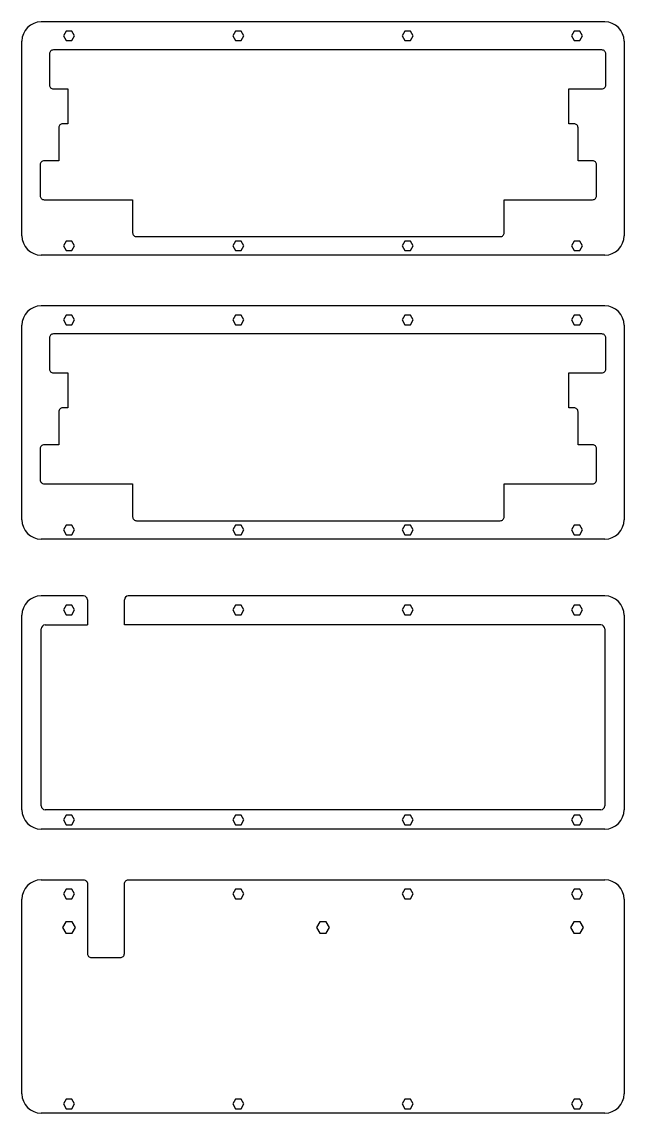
# Model space of a CAD drawing. Header units: millimetres. Extents: x 27 to 677, y 34 to 597.
# Drawn here: x 27 to 337, y 34 to 597 of the extents above; entities that cross this region are included whole.
import ezdxf

# ---------------------------------------------------------------- set-up
doc = ezdxf.new("R2010")
doc.units = ezdxf.units.MM

msp = doc.modelspace()

# ---------------------------------------------------------------- linework, layer by layer
for p, q in [((327.305884, 596.901197), (36.793384, 596.901197)), ((26.793384, 486.651197), (26.793384, 586.901197)), ((337.305884, 586.901197), (337.305884, 486.651197)), ((327.305884, 476.651197), (36.793384, 476.651197)), ((327.305884, 450.480066), (36.793384, 450.480066)), ((26.793384, 340.230066), (26.793384, 440.480066)), ((337.305884, 440.480066), (337.305884, 340.230066)), ((327.305884, 330.230066), (36.793384, 330.230066)), ((58.605884, 300.981057), (36.793372, 300.981057)), ((60.605884, 298.981057), (60.605884, 285.981057)), ((79.655884, 285.981057), (79.655884, 298.981057)), ((327.305884, 300.981057), (81.655884, 300.981057)), ((26.793384, 190.731057), (26.793384, 290.981057)), ((337.305884, 290.981057), (337.305884, 190.731057)), ((36.793384, 192.731057), (36.793384, 283.981057)), ((38.793384, 285.981057), (60.605884, 285.981057)), ((325.305884, 285.981057), (79.655884, 285.981057)), ((327.305884, 283.981057), (327.305884, 192.731057)), ((325.305884, 190.731057), (38.793384, 190.731057)), ((327.305884, 180.731057), (36.793384, 180.731057)), ((26.793384, 44.309926), (26.793384, 144.559926)), ((337.305884, 144.559926), (337.305884, 44.309926)), ((327.305884, 34.309926), (36.793384, 34.309926))]:
    msp.add_line(p, q)
for points in [[(52.495392, 587.201197), (53.9099, 589.651197), (52.495392, 592.101197), (49.666376, 592.101197), (48.251868, 589.651197), (49.666376, 587.201197)], [(139.807892, 587.201197), (141.2224, 589.651197), (139.807892, 592.101197), (136.978876, 592.101197), (135.564368, 589.651197), (136.978876, 587.201197)], [(227.120392, 587.201197), (228.5349, 589.651197), (227.120392, 592.101197), (224.291376, 592.101197), (222.876868, 589.651197), (224.291376, 587.201197)], [(314.432892, 587.201197), (315.8474, 589.651197), (314.432892, 592.101197), (311.603876, 592.101197), (310.189368, 589.651197), (311.603876, 587.201197)], [(52.495392, 478.951197), (53.9099, 481.401197), (52.495392, 483.851197), (49.666376, 483.851197), (48.251868, 481.401197), (49.666376, 478.951197)], [(139.807892, 478.951197), (141.2224, 481.401197), (139.807892, 483.851197), (136.978876, 483.851197), (135.564368, 481.401197), (136.978876, 478.951197)], [(227.120392, 478.951197), (228.5349, 481.401197), (227.120392, 483.851197), (224.291376, 483.851197), (222.876868, 481.401197), (224.291376, 478.951197)], [(314.432892, 478.951197), (315.8474, 481.401197), (314.432892, 483.851197), (311.603876, 483.851197), (310.189368, 481.401197), (311.603876, 478.951197)], [(52.495392, 440.780066), (53.9099, 443.230066), (52.495392, 445.680066), (49.666376, 445.680066), (48.251868, 443.230066), (49.666376, 440.780066)], [(139.807892, 440.780066), (141.2224, 443.230066), (139.807892, 445.680066), (136.978876, 445.680066), (135.564368, 443.230066), (136.978876, 440.780066)], [(227.120392, 440.780066), (228.5349, 443.230066), (227.120392, 445.680066), (224.291376, 445.680066), (222.876868, 443.230066), (224.291376, 440.780066)], [(314.432892, 440.780066), (315.8474, 443.230066), (314.432892, 445.680066), (311.603876, 445.680066), (310.189368, 443.230066), (311.603876, 440.780066)], [(52.495392, 332.530066), (53.9099, 334.980066), (52.495392, 337.430066), (49.666376, 337.430066), (48.251868, 334.980066), (49.666376, 332.530066)], [(139.807892, 332.530066), (141.2224, 334.980066), (139.807892, 337.430066), (136.978876, 337.430066), (135.564368, 334.980066), (136.978876, 332.530066)], [(227.120392, 332.530066), (228.5349, 334.980066), (227.120392, 337.430066), (224.291376, 337.430066), (222.876868, 334.980066), (224.291376, 332.530066)], [(314.432892, 332.530066), (315.8474, 334.980066), (314.432892, 337.430066), (311.603876, 337.430066), (310.189368, 334.980066), (311.603876, 332.530066)], [(52.495392, 291.281057), (53.9099, 293.731057), (52.495392, 296.181057), (49.666376, 296.181057), (48.251868, 293.731057), (49.666376, 291.281057)], [(139.807892, 291.281057), (141.2224, 293.731057), (139.807892, 296.181057), (136.978876, 296.181057), (135.564368, 293.731057), (136.978876, 291.281057)], [(227.120392, 291.281057), (228.5349, 293.731057), (227.120392, 296.181057), (224.291376, 296.181057), (222.876868, 293.731057), (224.291376, 291.281057)], [(314.432892, 291.281057), (315.8474, 293.731057), (314.432892, 296.181057), (311.603876, 296.181057), (310.189368, 293.731057), (311.603876, 291.281057)], [(52.495392, 183.031057), (53.9099, 185.481057), (52.495392, 187.931057), (49.666376, 187.931057), (48.251868, 185.481057), (49.666376, 183.031057)], [(139.807892, 183.031057), (141.2224, 185.481057), (139.807892, 187.931057), (136.978876, 187.931057), (135.564368, 185.481057), (136.978876, 183.031057)], [(227.120392, 183.031057), (228.5349, 185.481057), (227.120392, 187.931057), (224.291376, 187.931057), (222.876868, 185.481057), (224.291376, 183.031057)], [(314.432892, 183.031057), (315.8474, 185.481057), (314.432892, 187.931057), (311.603876, 187.931057), (310.189368, 185.481057), (311.603876, 183.031057)], [(52.495392, 144.859926), (53.9099, 147.309926), (52.495392, 149.759926), (49.666376, 149.759926), (48.251868, 147.309926), (49.666376, 144.859926)], [(139.807892, 144.859926), (141.2224, 147.309926), (139.807892, 149.759926), (136.978876, 149.759926), (135.564368, 147.309926), (136.978876, 144.859926)], [(227.120392, 144.859926), (228.5349, 147.309926), (227.120392, 149.759926), (224.291376, 149.759926), (222.876868, 147.309926), (224.291376, 144.859926)], [(314.432892, 144.859926), (315.8474, 147.309926), (314.432892, 149.759926), (311.603876, 149.759926), (310.189368, 147.309926), (311.603876, 144.859926)], [(49.405884, 132.936112), (47.730884, 130.034926), (49.405884, 127.133742), (52.755884, 127.133742), (54.430884, 130.034926), (52.755884, 132.936112)], [(180.374496, 132.93587), (178.699496, 130.034685), (180.374496, 127.1335), (183.724496, 127.1335), (185.399496, 130.034685), (183.724496, 132.93587)], [(311.343383, 132.93611), (309.668383, 130.034925), (311.343383, 127.13374), (314.693383, 127.13374), (316.368383, 130.034925), (314.693383, 132.93611)], [(52.495392, 36.609926), (53.9099, 39.059926), (52.495392, 41.509926), (49.666376, 41.509926), (48.251868, 39.059926), (49.666376, 36.609926)], [(139.807892, 36.609926), (141.2224, 39.059926), (139.807892, 41.509926), (136.978876, 41.509926), (135.564368, 39.059926), (136.978876, 36.609926)], [(227.120392, 36.609926), (228.5349, 39.059926), (227.120392, 41.509926), (224.291376, 41.509926), (222.876868, 39.059926), (224.291376, 36.609926)], [(314.432892, 36.609926), (315.8474, 39.059926), (314.432892, 41.509926), (311.603876, 41.509926), (310.189368, 39.059926), (311.603876, 36.609926)]]:
    msp.add_lwpolyline(points, close=True)
for points in [[(83.918384, 488.151197, 0.414214), (85.918384, 486.151197), (273.418384, 486.151197, 0.414214), (275.418384, 488.151197), (275.418384, 505.201197), (321.043384, 505.201197, 0.414214), (323.043384, 507.201197), (323.043384, 523.251197, 0.414214), (321.043384, 525.251197), (313.518384, 525.251197), (313.518384, 542.301197, 0.414214), (311.518384, 544.301197), (308.755884, 544.301197), (308.755884, 562.351197), (325.805884, 562.351197, 0.414214), (327.805884, 564.351197), (327.805884, 580.401197, 0.414214), (325.805884, 582.401197), (43.055884, 582.401197, 0.414214), (41.055884, 580.401197), (41.055884, 564.351197, 0.414214), (43.055884, 562.351197), (50.580884, 562.351197), (50.580884, 544.301197), (47.818384, 544.301197, 0.414214), (45.818384, 542.301197), (45.818384, 525.251197), (38.293384, 525.251197, 0.414214), (36.293384, 523.251197), (36.293384, 507.201197, 0.414214), (38.293384, 505.201197), (83.918384, 505.201197)], [(83.918384, 341.730066, 0.414214), (85.918384, 339.730066), (273.418384, 339.730066, 0.414214), (275.418384, 341.730066), (275.418384, 358.780066), (321.043384, 358.780066, 0.414214), (323.043384, 360.780066), (323.043384, 376.830066, 0.414214), (321.043384, 378.830066), (313.518384, 378.830066), (313.518384, 395.880066, 0.414214), (311.518384, 397.880066), (308.755884, 397.880066), (308.755884, 415.930066), (325.805884, 415.930066, 0.414214), (327.805884, 417.930066), (327.805884, 433.980066, 0.414214), (325.805884, 435.980066), (43.055884, 435.980066, 0.414214), (41.055884, 433.980066), (41.055884, 417.930066, 0.414214), (43.055884, 415.930066), (50.580884, 415.930066), (50.580884, 397.880066), (47.818384, 397.880066, 0.414214), (45.818384, 395.880066), (45.818384, 378.830066), (38.293384, 378.830066, 0.414214), (36.293384, 376.830066), (36.293384, 360.780066, 0.414214), (38.293384, 358.780066), (83.918384, 358.780066)]]:
    msp.add_lwpolyline(points, format="xyb", close=True)
msp.add_lwpolyline([(36.793384, 154.559926), (58.605884, 154.559926, -0.414214), (60.605884, 152.559926), (60.605884, 116.559927, 0.414214), (62.605884, 114.559927), (77.655884, 114.559927, 0.414214), (79.655884, 116.559927), (79.655884, 152.559926, -0.414214), (81.655884, 154.559926), (327.305884, 154.559926)], format="xyb")
for centre, radius, start, end in [((36.793384, 586.901197), 10, 90, 180), ((327.305884, 586.901197), 10, 0, 90), ((36.793384, 486.651197), 10, 180, 270), ((327.305884, 486.651197), 10, 270, 0), ((36.793384, 440.480066), 10, 90, 180), ((327.305884, 440.480066), 10, 0, 90), ((36.793384, 340.230066), 10, 180, 270), ((327.305884, 340.230066), 10, 270, 0), ((36.793384, 290.981057), 10, 90, 180), ((58.605884, 298.981057), 2, 0, 90), ((81.655884, 298.981057), 2, 90, 180), ((327.305884, 290.981057), 10, 0, 90), ((38.793384, 283.981057), 2, 90, 180), ((325.305884, 283.981057), 2, 0, 90), ((38.793384, 192.731057), 2, 180, 270), ((325.305884, 192.731057), 2, 270, 0), ((36.793384, 190.731057), 10, 180, 270), ((327.305884, 190.731057), 10, 270, 0), ((36.793384, 144.559926), 10, 90, 180), ((327.305884, 144.559926), 10, 0, 90), ((36.793384, 44.309926), 10, 180, 270), ((327.305884, 44.309926), 10, 270, 0)]:
    msp.add_arc(centre, radius, start, end)

doc.saveas('drawing.dxf')
